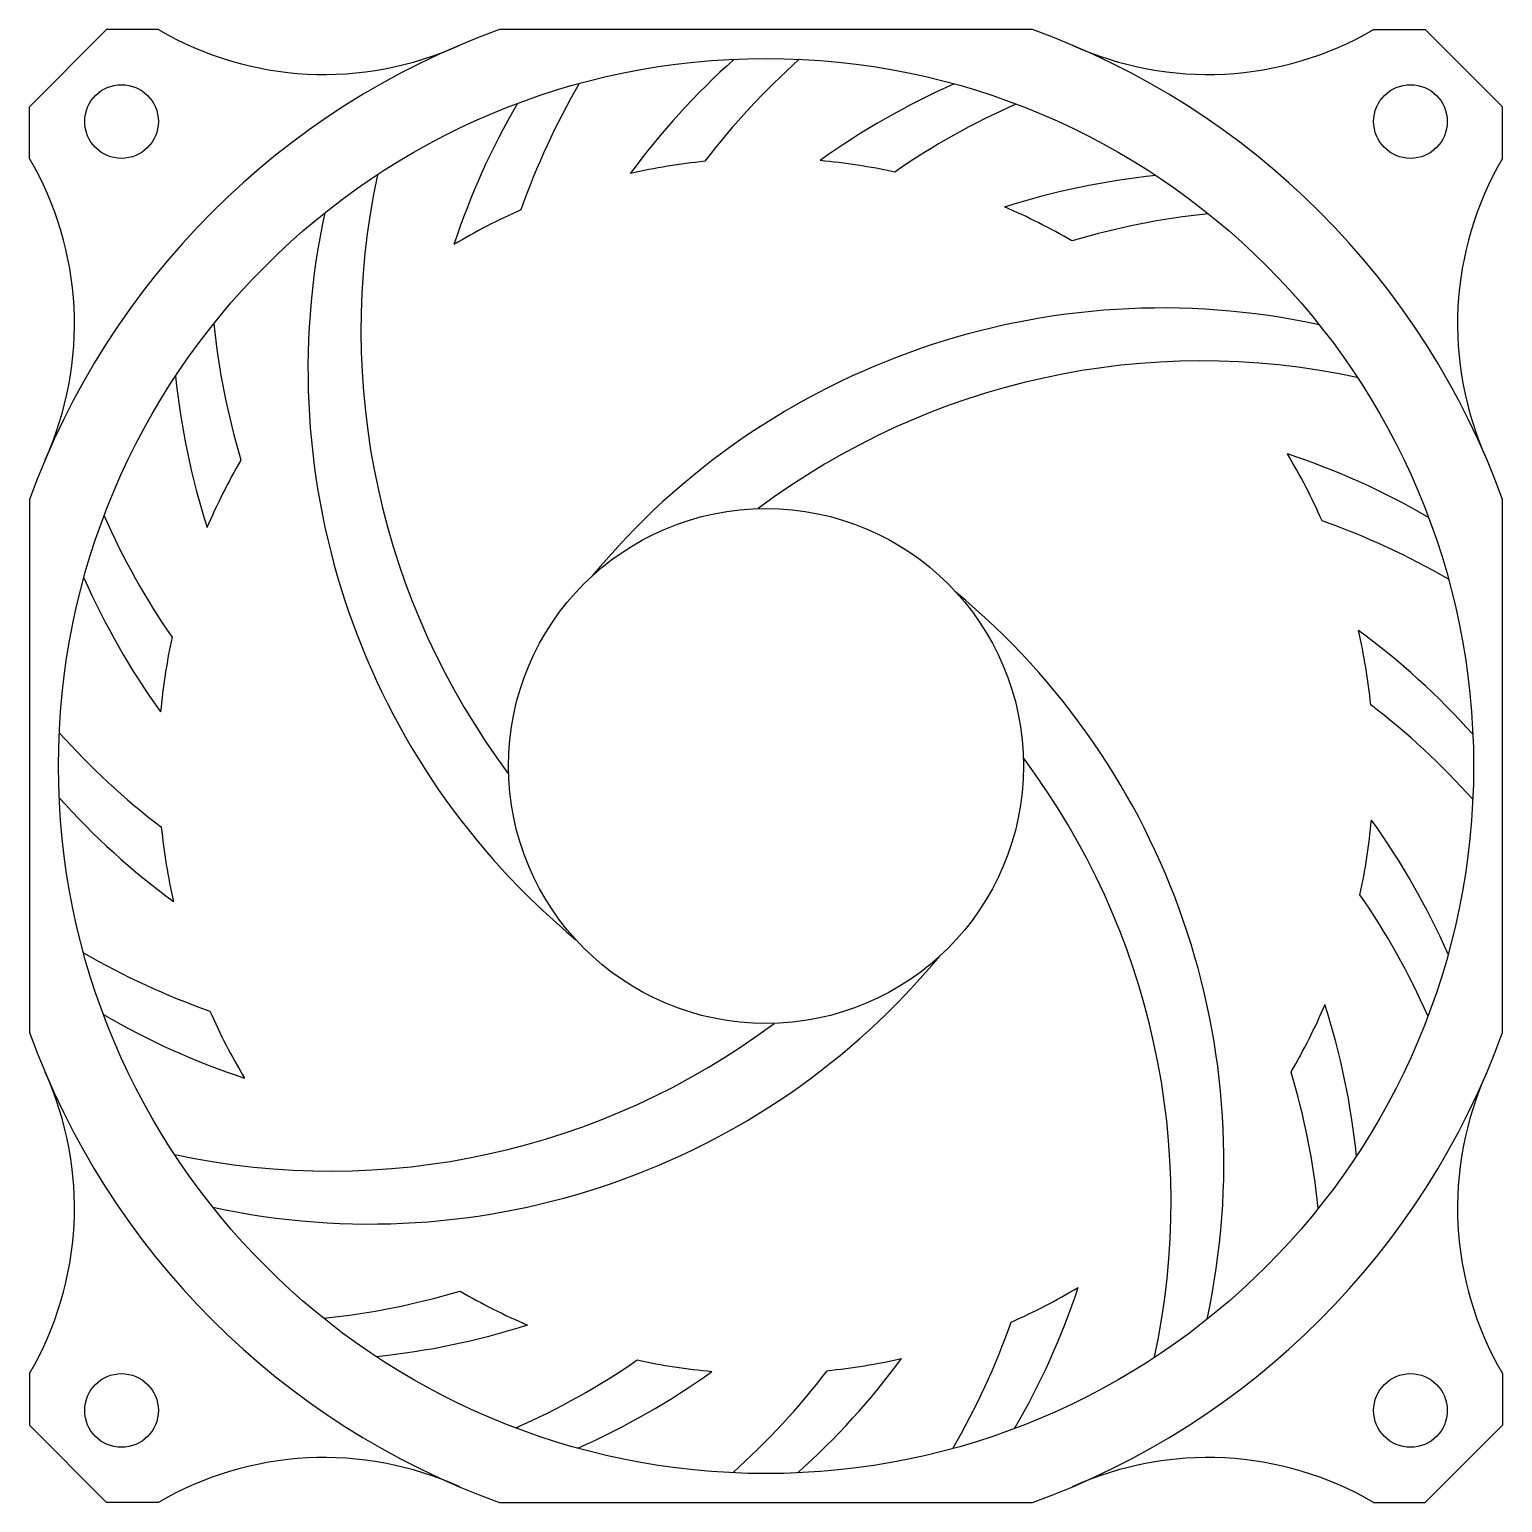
# Model space of a CAD drawing. Header units: millimetres. Extents: x 1966 to 2086, y 1273 to 1393.
import ezdxf

# ---------------------------------------------------------------- set-up
doc = ezdxf.new("R2010")
doc.units = ezdxf.units.MM
doc.layers.get('0').update_dxf_attribs({"color": 3})

msp = doc.modelspace()

# ---------------------------------------------------------------- linework, layer by layer
for p, q in [((1966.08, 1386.62), (1972.36, 1392.92)), ((2086.08, 1386.62), (2079.79, 1392.92)), ((1966.08, 1279.22), (1972.36, 1272.92)), ((2086.08, 1279.22), (2079.79, 1272.92))]:
    msp.add_line(p, q)
for points in [[(1976.59, 1392.92), (1972.36, 1392.92)], [(2047.79, 1392.92), (2004.37, 1392.92)], [(2075.57, 1392.92), (2079.79, 1392.92)], [(1966.08, 1382.41), (1966.08, 1386.64)], [(2086.08, 1382.41), (2086.08, 1386.64)], [(1966.08, 1354.63), (1966.08, 1311.21)], [(2086.08, 1311.21), (2086.08, 1354.63)], [(1966.08, 1283.43), (1966.08, 1279.21)], [(2086.08, 1283.43), (2086.08, 1279.21)], [(1976.59, 1272.92), (1972.36, 1272.92)], [(2004.37, 1272.92), (2047.79, 1272.92)], [(2075.57, 1272.92), (2079.79, 1272.92)]]:
    msp.add_lwpolyline(points)
for centre, radius in [((2026.08, 1332.92), 57.64), ((1973.58, 1385.42), 3), ((2078.58, 1385.42), 3), ((2026.08, 1332.92), 20.98), ((1973.58, 1280.42), 3), ((2078.58, 1280.42), 3)]:
    msp.add_circle(centre, radius)
for centre, radius, start, end in [((2026.08, 1332.92), 63.81, 109.8896, 160.1104), ((1990.08, 1415.91), 26.66, 239.5796, 294.5026), ((2026.08, 1332.92), 63.81, 19.8896, 70.1104), ((2062.07, 1415.91), 26.66, 245.4974, 300.4204), ((2063.64, 1345.52), 60.29, 131.7554, 143.7377), ((2069.02, 1345.59), 60.29, 131.8631, 142.6367), ((2063, 1358.24), 60.29, 149.8631, 160.6367), ((2065.7, 1333.3), 60.29, 113.7554, 125.7377), ((2057.91, 1356.51), 60.29, 149.7554, 161.7377), ((2070.83, 1331.7), 60.29, 113.8631, 124.6367), ((1943.09, 1368.92), 26.66, 335.4974, 30.4204), ((2109.07, 1368.92), 26.66, 149.5796, 204.5026), ((2026.08, 1332.92), 49.51, 95.7741, 102.8971), ((2026.08, 1332.92), 49.51, 77.7741, 84.8971), ((2053.37, 1368.41), 60.29, 167.8631, 216.8322), ((2063.88, 1321.03), 60.29, 95.7554, 107.7377), ((2049.06, 1365.2), 60.29, 167.7554, 230.3626), ((2026.08, 1332.92), 49.51, 113.7741, 120.8971), ((2026.08, 1332.92), 49.51, 59.7741, 66.8971), ((2068.27, 1317.93), 60.29, 95.8631, 106.6367), ((2058.35, 1309.94), 60.29, 77.7554, 140.3626), ((2041.07, 1375.11), 60.29, 185.8631, 196.6367), ((2061.57, 1305.63), 60.29, 77.8631, 126.8322), ((2037.97, 1370.72), 60.29, 185.7554, 197.7377), ((2026.08, 1332.92), 49.51, 149.7741, 156.8971), ((2049.67, 1301.09), 60.29, 59.7554, 71.7377), ((2026.08, 1332.92), 49.51, 23.7741, 30.8971), ((2027.3, 1377.68), 60.29, 203.8631, 214.6367), ((2051.4, 1296), 60.29, 59.8631, 70.6367), ((2025.7, 1372.54), 60.29, 203.7554, 215.7377), ((2003.09, 1300.65), 60.29, 347.7554, 50.3626), ((2026.08, 1332.92), 49.51, 167.7741, 174.8971), ((2038.68, 1295.35), 60.29, 41.7554, 53.7377), ((2026.08, 1332.92), 49.51, 5.7741, 12.8971), ((2038.75, 1289.98), 60.29, 41.8631, 52.6367), ((2013.41, 1375.86), 60.29, 221.8631, 232.6367), ((1998.79, 1297.43), 60.29, 347.8631, 36.8322), ((2013.48, 1370.49), 60.29, 221.7554, 233.7377), ((2026.08, 1332.92), 49.51, 347.7741, 354.8971), ((2026.46, 1293.3), 60.29, 23.7554, 35.7377), ((2026.08, 1332.92), 49.51, 185.7741, 192.8971), ((2024.86, 1288.17), 60.29, 23.8631, 34.6367), ((2000.76, 1369.84), 60.29, 239.8631, 250.6367), ((1993.8, 1355.9), 60.29, 257.7554, 320.3626), ((2026.08, 1332.92), 49.51, 203.7741, 210.8971), ((2026.08, 1332.92), 49.51, 329.7741, 336.8971), ((2014.19, 1295.12), 60.29, 5.7554, 17.7377), ((2002.49, 1364.75), 60.29, 239.7554, 251.7377), ((1990.59, 1360.21), 60.29, 257.8631, 306.8322), ((2026.08, 1332.92), 63.81, 199.8896, 250.1104), ((2026.08, 1332.92), 63.81, 289.8896, 340.1104), ((1943.09, 1296.93), 26.66, 329.5796, 24.5026), ((2011.09, 1290.73), 60.29, 5.8631, 16.6367), ((2109.07, 1296.93), 26.66, 155.4974, 210.4204), ((1983.89, 1347.91), 60.29, 275.8631, 286.6367), ((2026.08, 1332.92), 49.51, 239.7741, 246.8971), ((2026.08, 1332.92), 49.51, 293.7741, 300.8971), ((1994.25, 1309.33), 60.29, 329.7554, 341.7377), ((1989.16, 1307.6), 60.29, 329.8631, 340.6367), ((1988.28, 1344.81), 60.29, 275.7554, 287.7377), ((1981.32, 1334.14), 60.29, 293.8631, 304.6367), ((2026.08, 1332.92), 49.51, 257.7741, 264.8971), ((1988.51, 1320.32), 60.29, 311.7554, 323.7377), ((2026.08, 1332.92), 49.51, 275.7741, 282.8971), ((1986.46, 1332.54), 60.29, 293.7554, 305.7377), ((1983.14, 1320.25), 60.29, 311.8631, 322.6367), ((1990.08, 1249.93), 26.66, 65.4974, 120.4204), ((2062.07, 1249.93), 26.66, 59.5796, 114.5026)]:
    msp.add_arc(centre, radius, start, end)

doc.saveas('drawing.dxf')
